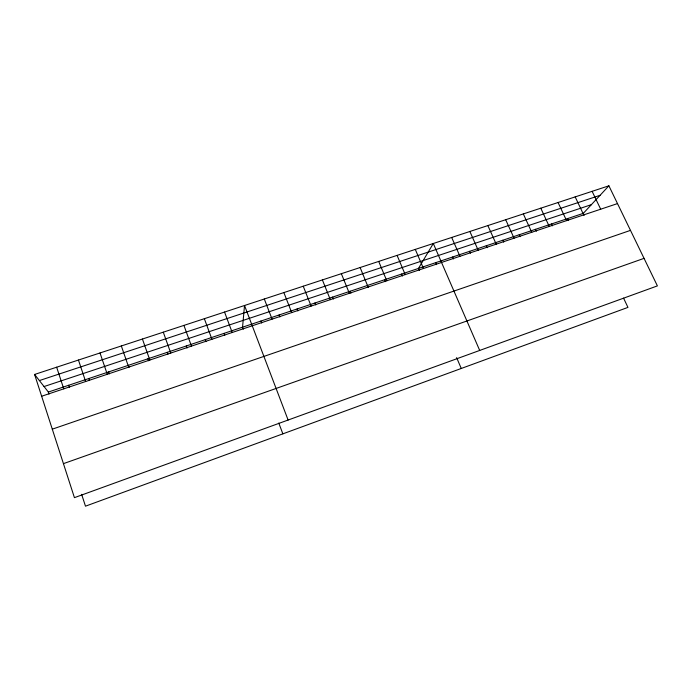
<?xml version="1.0" encoding="UTF-8"?>
<svg xmlns="http://www.w3.org/2000/svg" width="692" height="692" viewBox="0 0 692 692"><rect width="100%" height="100%" fill="white"/><g stroke="black" fill="none" stroke-linecap="round" stroke-linejoin="round"><path stroke-width="1.04" d="M34.6 374.45L48.362 392.053L583.304 213.352L608.891 185.819L657.4 285.891L74.433 497.652L34.6 374.45L608.891 185.819M63.439 463.64L644.053 258.358M52.289 429.17L630.49 230.375M41.65 396.239L617.506 203.586M44.054 386.543L591.366 204.668M39.383 380.565L600.059 195.317M592.118 191.329L600.699 209.209M583.304 213.352L584.186 215.203M623.561 298.122L627.955 307.386L85.479 506.181L81.63 494.339M575.173 196.891L583.719 214.892M567.509 218.62L568.383 220.489M558.063 202.514L566.575 220.627M551.567 223.948L552.441 225.826M540.781 208.188L549.249 226.422M535.478 229.32L536.352 231.215M523.325 213.923L531.759 232.27M519.234 234.752L520.107 236.655M505.688 219.719L514.078 238.186M502.842 240.228L503.707 242.139M487.869 225.575L496.225 244.164M486.294 245.755L487.151 247.684M469.868 231.483L478.181 250.193M469.583 251.334L470.439 253.272M451.686 237.46L459.955 256.291M452.715 256.974L453.571 258.92M479.694 350.446L433.304 243.489L418.496 268.401L419.335 270.382M435.692 262.657L436.54 264.621M415.295 249.405L423.469 268.496M456.625 357.626L461.261 368.473M397.087 255.391L405.227 274.603M401.645 274.032L402.485 276.022M378.706 261.429L386.793 280.77M384.64 279.715L385.427 281.609M360.125 267.527L368.256 287.353M350.135 291.245L350.913 293.157M341.355 273.695L349.348 293.296M332.636 297.084L333.414 299.013M322.394 279.923L330.335 299.662M314.964 302.992L315.734 304.93M303.234 286.211L311.123 306.089M297.119 308.952L297.889 310.907M283.876 292.578L291.704 312.585M279.11 314.972L279.871 316.936M264.301 299.005L272.086 319.15M260.91 321.045L261.671 323.026M288.114 420.035L244.527 305.492L242.546 327.186L243.299 329.176M278.781 423.046L282.864 433.849M224.545 312.057L232.209 332.489M223.992 333.38L224.736 335.386M204.348 318.692L211.942 339.27M205.256 339.642L205.991 341.658M183.925 325.404L191.468 346.121M186.33 345.965L187.065 347.998M163.286 332.177L170.76 353.05M167.213 352.349L167.905 354.295M142.422 339.037L149.835 360.048M147.906 358.802L148.59 360.757M128.401 365.315L129.084 367.279M121.334 345.957L128.669 367.132M108.696 371.898L109.371 373.879M100.011 352.963L107.277 374.286M88.792 378.55L89.458 380.539M78.447 360.048L85.644 381.526M68.681 385.262L69.347 387.269M56.649 367.21L63.768 388.843M48.362 392.053L49.02 394.077"/></g></svg>
